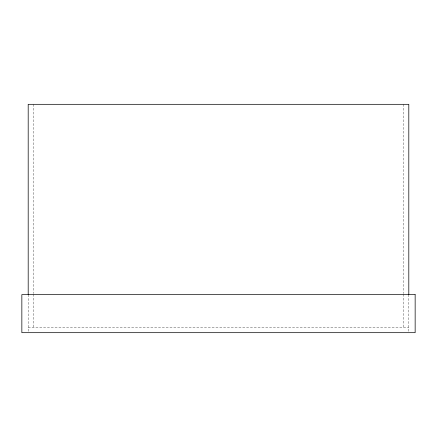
<?xml version="1.0" encoding="UTF-8"?>
<svg xmlns="http://www.w3.org/2000/svg" width="437" height="437" viewBox="0 0 437 437"><rect width="100%" height="100%" fill="white"/><g stroke="black" fill="none" stroke-linecap="round" stroke-linejoin="round"><path stroke-width="0.33" stroke-dasharray="2.19 1.64" d="M28.192 327.608L408.808 327.608M408.808 294.62L408.808 332M403.733 104.317L403.733 293.571M403.733 294.254L403.733 327.608M33.267 104.317L33.267 293.571M33.267 294.254L33.267 327.608M28.192 294.62L28.192 332"/><path stroke-width="0.66" d="M408.808 294.511L408.808 104.317L28.192 104.317L28.192 294.511M415.15 294.62L21.85 294.62L21.85 332.683L415.15 332.683L415.15 294.62"/></g></svg>
